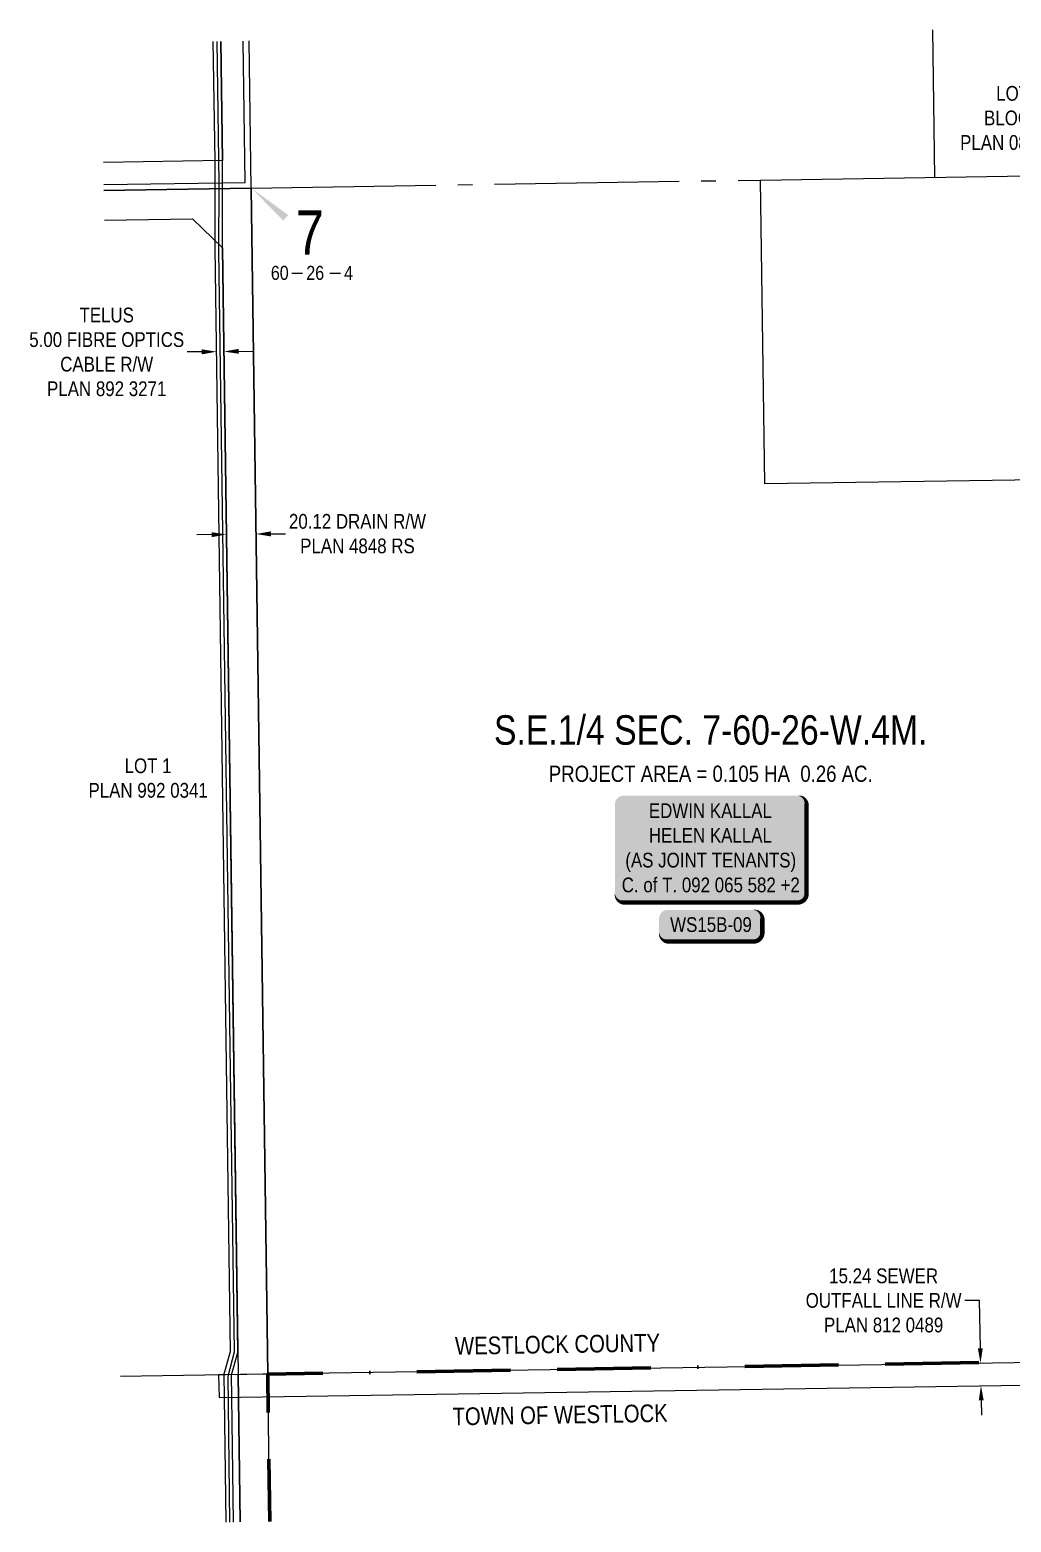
# Model space of a CAD drawing. Extents: x 72365 to 80261, y 6000112 to 6008999.
# Drawn here: x 72393 to 73058, y 6000137 to 6001150 of the extents above; entities that cross this region are included whole.
import ezdxf
from ezdxf.enums import TextEntityAlignment as Align

# ---------------------------------------------------------------- set-up
doc = ezdxf.new("R2010")
doc.units = 0
doc.header["$LTSCALE"] = 5
doc.header["$PDSIZE"] = 2.5
doc.linetypes.add('BORDER', pattern=[44.45, 12.7, -6.35, 12.7, -6.35, 0, -6.35])
doc.linetypes.add('foc-QUARTERLINE', pattern=[33, 25, -3, 2, -3])
doc.layers.get('Defpoints').update_dxf_attribs({"color": 9})
for name, color, linetype in [('10', 1, 'Continuous'), ('AS-OWNER', 7, 'Continuous'), ('AS-TELEPHONE', 224, 'foc-TEL'), ('C-SYMBOL', 7, 'Continuous'), ('F-RW', 190, 'Continuous'), ('L-33', 7, 'Continuous'), ('L-AREAREQUIRED', 7, 'Continuous'), ('L-QSEC', 8, 'foc-QUARTERLINE'), ('L-SECLBL', 7, 'Continuous'), ('L-TITLEDB', 4, 'Continuous'), ('L-TITLEDB-T', 4, 'Continuous'), ('P-APEX RECON-LINE LIST', 240, 'Continuous')]:
    doc.layers.add(name, color=color, linetype=linetype)
doc.layers.add('AS-BOUNDARY', color=7, linetype='BORDER', lineweight=60, true_color=0xcc33ff)
doc.layers.add('F-RW-T', color=190, linetype='Continuous', lineweight=9)
doc.styles.add('100L', font='ARIALN.TTF', dxfattribs={"height": 2})
doc.styles.add('175L', font='ARIALN.TTF', dxfattribs={"height": 20})
doc.styles.add('240', font='ARIALN.TTF', dxfattribs={"height": 30})
doc.styles.add('80', font='ARIALN.TTF', dxfattribs={"height": 10})
doc.styles.add('80CG', font='ARIALN.TTF', dxfattribs={"height": 10})
doc.styles.add('80L', font='ARIALN.TTF', dxfattribs={"height": 10})
doc.styles.add('foc-LtypeFont', font='ARIALN.TTF', dxfattribs={"height": 7.35})
doc.styles.add('SIMPLEX', font='ARIALN.TTF')
doc.linetypes.add('foc-TEL', pattern='A,2,-1,["T",foc-LtypeFont,S=0.2,R=0,X=-0.425,Y=-0.75],-1.24,8', length=12.24)
doc.dimstyles.new('Compass 5 000', dxfattribs={"dimscale": 5, "dimtxt": 9, "dimasz": 2, "dimexe": 0.2, "dimexo": 0.0625, "dimgap": 0.5, "dimtad": 0, "dimtih": 1, "dimtoh": 1, "dimzin": 0, "dimdsep": 46, "dimtxsty": '80CG', "dimcen": 0.1, "dimse1": 1, "dimse2": 1, "dimclrd": 256, "dimclrt": 256, "dimaunit": 1, "dimadec": 4, "dimazin": 0, "dimtfac": 0.06, "dimtofl": 0, "dimtmove": 0, "dimatfit": 1, "dimfxl": 0.2, "dimtolj": 1, "dimtzin": 0, "dimlwd": -1, "dimarcsym": 0})

# ---------------------------------------------------------------- blocks, each defined once
blk = doc.blocks.new('*D432')
at = {"layer": 'Defpoints', "color": 0, "transparency": 16777216}
for p in [(72929.8, 6000243.4), (73037.1, 6000245.3), (72930.1, 6000228.2)]:
    blk.add_point(p, dxfattribs=at)
at = {"layer": 'F-RW-T', "transparency": 16777216}
for p, q in [((73036.4, 6000287.7), (73026.4, 6000287.7)), ((73037, 6000255.3), (73036.4, 6000287.7)), ((73037.6, 6000220), (73037.7, 6000210))]:
    blk.add_line(p, q, dxfattribs=at)
for points in [[(73038.6, 6000255.3), (73035.3, 6000255.2), (73037.1, 6000245.3)], [(73039.2, 6000220.1), (73035.9, 6000220), (73037.4, 6000230)]]:
    blk.add_solid(points, dxfattribs=at)
at = {"layer": 'F-RW-T', "transparency": 16777216, "insert": (72971.4, 6000287.7), "char_height": 10, "attachment_point": 5, "style": '80CG'}
blk.add_mtext('\\A1;15.24 SEWER\\POUTFALL LINE R/W\\PPLAN 812 0489', dxfattribs=at)
blk = doc.blocks.new('*D433')
at = {"layer": 'Defpoints', "color": 0, "transparency": 16777216}
for p in [(72519.2, 6000931.4), (72519.2, 6000929.2), (72524.2, 6000929.2)]:
    blk.add_point(p, dxfattribs=at)
at = {"layer": 'F-RW-T', "transparency": 16777216}
for p, q in [((72509.2, 6000931.3), (72499.2, 6000931.2)), ((72534.2, 6000931.6), (72544.2, 6000931.8))]:
    blk.add_line(p, q, dxfattribs=at)
for points in [[(72509.1, 6000933), (72509.2, 6000929.6), (72519.2, 6000931.4)], [(72534.1, 6000933.3), (72534.2, 6000930), (72524.2, 6000931.5)]]:
    blk.add_solid(points, dxfattribs=at)
at = {"layer": 'F-RW-T', "transparency": 16777216, "insert": (72444.7, 6000931.2), "char_height": 10, "attachment_point": 5, "style": '80CG'}
blk.add_mtext('\\A1;TELUS\\P5.00 FIBRE OPTICS\\PCABLE R/W\\PPLAN 892 3271', dxfattribs=at)
blk = doc.blocks.new('*D434')
at = {"layer": 'Defpoints', "color": 0, "transparency": 16777216}
for p in [(72525.8, 6000813.3), (72545.9, 6000813.6), (72546, 6000807.7)]:
    blk.add_point(p, dxfattribs=at)
at = {"layer": 'F-RW-T', "transparency": 16777216}
for p, q in [((72515.9, 6000807.3), (72505.9, 6000807.1)), ((72556, 6000807.8), (72566, 6000807.9))]:
    blk.add_line(p, q, dxfattribs=at)
for points in [[(72515.9, 6000808.9), (72515.9, 6000805.6), (72525.9, 6000807.4)], [(72556, 6000809.5), (72556, 6000806.1), (72546, 6000807.7)]]:
    blk.add_solid(points, dxfattribs=at)
at = {"layer": 'F-RW-T', "transparency": 16777216, "insert": (72614.7, 6000807.9), "char_height": 10, "attachment_point": 5, "style": '80CG'}
blk.add_mtext('\\A1;20.12 DRAIN R/W\\PPLAN 4848 RS', dxfattribs=at)
blk = doc.blocks.new('L-SECLBL')
at = {"layer": '10', "color": 7}
for p, q in [((-5.1, -27.8), (-12.3, -27.8)), ((20.7, -27.8), (13.5, -27.8))]:
    blk.add_line(p, q, dxfattribs=at)
at = {"layer": '10', "color": 2, "style": 'SIMPLEX'}
blk.add_attdef('SEC', text='', height=30, dxfattribs=at).set_placement((0, 0), align=Align.MIDDLE)
at = {"layer": '10', "color": 5, "style": '80L'}
blk.add_attdef('TWP', text='', height=9.5, dxfattribs=at).set_placement((-14.4, -27.4), align=Align.MIDDLE_RIGHT)
blk.add_attdef('RGE', text='', height=9.5, dxfattribs=at).set_placement((3.6, -27.4), align=Align.MIDDLE_CENTER)
blk.add_attdef('MER', text='', height=9.5, dxfattribs=at).set_placement((23.2, -27.4), align=Align.MIDDLE_LEFT)
blk = doc.blocks.new('*U1476')
h = blk.add_hatch(color=59)
edge = h.paths.add_edge_path()
edge.add_line((-59, -37), (59, -37))
edge.add_arc((59, -31), 6, 270, 360)
edge.add_line((65, -31), (65, 29.5))
edge.add_arc((59, 29.5), 6, 0, 90)
edge.add_line((59, 35.5), (-59, 35.5))
edge.add_arc((-59, 29.5), 6, 90, 180)
edge.add_line((-65, 29.5), (-65, -31))
edge.add_arc((-59, -31), 6, 180, 270)
at = {"color": 1, "flags": 128}
blk.add_lwpolyline([(-59, -37, 3, 3, 0), (59, -37, 3, 3, 0.414214), (65, -31, 3, 3, 0), (65, 29.5, 3, 0, 0.414214), (59, 35.5, 0, 0, 0), (-59, 35.5, 0, 0, 0.414214), (-65, 29.5, 0, 0, 0), (-65, -31, 0, 3, 0.414214)], format="xyseb", close=True, dxfattribs=at)
blk.add_lwpolyline([(-46.3, -15.6, 0, 7.5, 0), (0, 0, 0, 0, 0)], format="xyseb", dxfattribs=at)
at = {"color": 1, "style": '80'}
blk.add_attdef('ENTER_TEXT_001', (-36, -5), '', height=10, dxfattribs=at)
blk = doc.blocks.new('*U408')
at = {"true_color": 0xffffa8}
h = blk.add_hatch(color=51, dxfattribs=at)
edge = h.paths.add_edge_path()
edge.add_line((-29, -11.5), (29, -11.5))
edge.add_arc((29, -5.5), 6, 270, 360)
edge.add_line((35, -5.5), (35, 4))
edge.add_arc((29, 4), 6, 0, 90)
edge.add_line((29, 10), (-29, 10))
edge.add_arc((-29, 4), 6, 90, 180)
edge.add_line((-35, 4), (-35, -5.5))
edge.add_arc((-29, -5.5), 6, 180, 270)
at = {"color": 240, "flags": 128}
blk.add_lwpolyline([(-29, -11.5, 3, 3, 0), (29, -11.5, 3, 3, 0.414214), (35, -5.5, 3, 3, 0), (35, 4, 3, 0, 0.414214), (29, 10, 0, 0, 0), (-29, 10, 0, 0, 0.414214), (-35, 4, 0, 0, 0), (-35, -5.5, 0, 3, 0.414214)], format="xyseb", close=True, dxfattribs=at)
for points in [[(-21.4, -2.1, 0, 10, 0), (0, 0, 5, 5, 0)], [(21, -3.7, 0, 10, 0), (0, 0, 5, 5, 0)]]:
    blk.add_lwpolyline(points, format="xyseb", dxfattribs=at)
at = {"color": 4, "style": '80'}
blk.add_attdef('OTHER_001', (-14.7, -5), '', height=10, dxfattribs=at)

msp = doc.modelspace()

# ---------------------------------------------------------------- linework, layer by layer
at = {"layer": 'AS-BOUNDARY', "flags": 128}
msp.add_lwpolyline([(75926.095, 6000295.019), (75826.111, 6000293.198), (75021.904, 6000278.765), (74190.872, 6000264.401), (74090.887, 6000262.676), (72553.855, 6000237.732), (72555.244, 6000137.825)], dxfattribs=at)
at = {"layer": 'AS-TELEPHONE', "flags": 128}
msp.add_lwpolyline([(72528.091, 6000137.382), (72526.955, 6000236.394), (72531.383, 6000252.785), (72520.798, 6000999.777), (72520.921, 6001045.691), (72519.508, 6001141.885)], dxfattribs=at)
at = {"layer": 'F-RW', "flags": 128}
for points in [[(72522.01, 6001141.925), (72523.209, 6001061.013), (72442.567, 6001059.783)], [(72442.775, 6001044.769), (72538.564, 6001046.263), (72537.155, 6001142.171)], [(72525.652, 6000137.342), (72524.474, 6000222.055), (72524.262, 6000237.271), (72524.252, 6000238.012), (72528.541, 6000253.069), (72518.193, 6001001.84), (72518.206, 6001006.668), (72518.297, 6001041.958), (72518.239, 6001045.945), (72518.173, 6001060.934), (72516.978, 6001141.844)], [(72530.649, 6000137.424), (72529.471, 6000222.131), (72529.259, 6000237.348), (72533.548, 6000252.404), (72523.189, 6001001.827), (72523.293, 6001042.034), (72523.235, 6001046.024), (72523.209, 6001061.013), (72522.01, 6001141.925)], [(72555.244, 6000137.825), (72553.855, 6000237.732), (72542.735, 6001042.331), (72442.83, 6001040.807)], [(72443.107, 6001020.708), (72502.814, 6001021.619), (72523.189, 6001001.827), (72533.754, 6000237.419), (72535.144, 6000137.497)], [(72535.144, 6000137.497), (72533.754, 6000237.419)]]:
    msp.add_lwpolyline(points, dxfattribs=at)
msp.add_lwpolyline([(72520.596, 6000237.214), (72520.94, 6000222.001), (73360.152, 6000234.828), (73359.931, 6000250.054), (72520.596, 6000237.214)], close=True, dxfattribs=at)
at = {"layer": 'L-QSEC', "flags": 128}
for points in [[(72542.735, 6001042.331), (72541.253, 6001142.237)], [(72542.735, 6001042.331), (72887.824, 6001047.856)]]:
    msp.add_lwpolyline(points, dxfattribs=at)
at = {"layer": 'L-SECLBL', "flags": 128}
msp.add_lwpolyline([(72542.735, 6001042.331, 0, 4.996, 0), (72566.067, 6001022.261, 0, 0, 0)], format="xyseb", dxfattribs=at)
at = {"layer": 'L-TITLEDB', "flags": 128}
for points in [[(73004.535, 6001149.741), (73005.985, 6001049.747)], [(72442.83, 6001040.807), (72542.735, 6001042.331), (72553.855, 6000237.732), (72453.95, 6000236.175)]]:
    msp.add_lwpolyline(points, dxfattribs=at)
msp.add_lwpolyline([(73183.699, 6000846.027), (72890.788, 6000841.811), (72887.824, 6001047.856), (73348.347, 6001055.228), (73351.322, 6000848.437)], close=True, dxfattribs=at)

# ---------------------------------------------------------------- block references
at = {"layer": 'AS-OWNER'}
ref = msp.add_blockref('*U1476', (72854.189, 6000594.732), dxfattribs=at)
ref.add_attrib('ENTER_TEXT_001', 'EDWIN KALLAL', (72812.255, 6000614.995), dxfattribs={"layer": '0', "color": 1, "height": 10, "style": '80'})
ref.add_attrib('ENTER_TEXT_002', 'HELEN KALLAL', (72812.262, 6000598.328), dxfattribs={"layer": '0', "color": 1, "height": 10, "style": '80'})
ref.add_attrib('ENTER_TEXT_003', '(AS JOINT TENANTS)', (72796.279, 6000581.484), dxfattribs={"layer": '0', "color": 1, "height": 10, "style": '80'})
ref.add_attrib('ENTER_TEXT_004', 'C. of T. 092 065 582 +2', (72793.865, 6000564.64), dxfattribs={"layer": '0', "color": 1, "height": 10, "style": '80'})
at = {"layer": 'L-SECLBL', "xscale": 0.999168229, "yscale": 0.999168229, "zscale": 0.999168229}
msp.add_blockref('L-SECLBL', (72582.457, 6001012.264), dxfattribs=at).add_auto_attribs({'SEC': '7', 'TWP': '60', 'RGE': '26', 'MER': '4'})
at = {"layer": 'P-APEX RECON-LINE LIST'}
ref = msp.add_blockref('*U408', (72854.189, 6000542.736), dxfattribs=at)
ref.add_attrib('OTHER_001', 'WS15B-09', (72826.675, 6000537.733), dxfattribs={"layer": '0', "color": 4, "height": 10, "style": '80'})

# ---------------------------------------------------------------- texts
at = {"layer": 'C-SYMBOL', "color": 3, "style": '175L'}
msp.add_text('S.E.1/4 SEC. 7-60-26-W.4M.', height=19.98336, dxfattribs=at).set_placement((72854.189, 6000658.773), align=Align.BOTTOM_CENTER)
at = {"layer": 'L-33', "color": 200, "linetype": 'Continuous', "true_color": 0xcc33ff, "char_height": 12, "attachment_point": 5, "rotation": 0.959131, "style": '240'}
for s, insert in [('WESTLOCK COUNTY', (72750.332, 6000257.922)), ('TOWN OF WESTLOCK', (72752.084, 6000210.122))]:
    msp.add_mtext_dynamic_manual_height_columns(s, width=145.97812, gutter_width=45, heights=[0], dxfattribs=dict(at, insert=insert))
at = {"layer": 'L-AREAREQUIRED', "color": 5, "style": '100L'}
msp.add_text('PROJECT AREA = 0.105 HA  0.26 AC.', height=11, dxfattribs=at).set_placement((72854.189, 6000636.273), align=Align.BOTTOM_CENTER)
at = {"layer": 'L-TITLEDB-T', "char_height": 10, "attachment_point": 1, "style": '100L'}
for s, insert in [('\\pi24.995;LOT 3\\P\\pi16.766;BLOCK 2\\P\\pi0.53431;PLAN 082 6702', (73022.733, 6001111.662)), ('\\pi25.783;LOT 1\\P\\pi1.2915;PLAN 992 0341', (72431.064, 6000655.494))]:
    msp.add_mtext_dynamic_manual_height_columns(s, width=80.46835, gutter_width=55, heights=[0], dxfattribs=dict(at, insert=insert))

# ---------------------------------------------------------------- dimensions: what is measured, and where the dimension line sits
at = {"layer": 'F-RW-T'}
for p1, p2, distance, text, picture, middle in [((72524.192, 6000929.221), (72519.198, 6000929.152), -2.281, 'TELUS\\P5.00 FIBRE OPTICS\\PCABLE R/W\\PPLAN 892 3271', '*D433', (72444.669, 6000931.157)), ((72525.794, 6000813.315), (72545.896, 6000813.593), -5.92, '20.12 DRAIN R/W\\PPLAN 4848 RS', '*D434', (72614.731, 6000807.95))]:
    dim = msp.add_aligned_dim(p1=p1, p2=p2, distance=distance, text=text, dimstyle='Compass 5 000', dxfattribs=at)
    dim.commit()
    dim.dimension.update_dxf_attribs({"geometry": picture, "text_midpoint": middle})
dim = msp.add_linear_dim(base=(73037.13, 6000245.265), p1=(72930.105, 6000228.191), p2=(72929.842, 6000243.412), angle=90.989382, text='15.24 SEWER\\POUTFALL LINE R/W\\PPLAN 812 0489', dimstyle='Compass 5 000', dxfattribs=at)
dim.commit()
dim.dimension.update_dxf_attribs({"geometry": '*D432', "text_midpoint": (72971.407, 6000287.722), "dimtype": 161})

doc.saveas('drawing.dxf')
